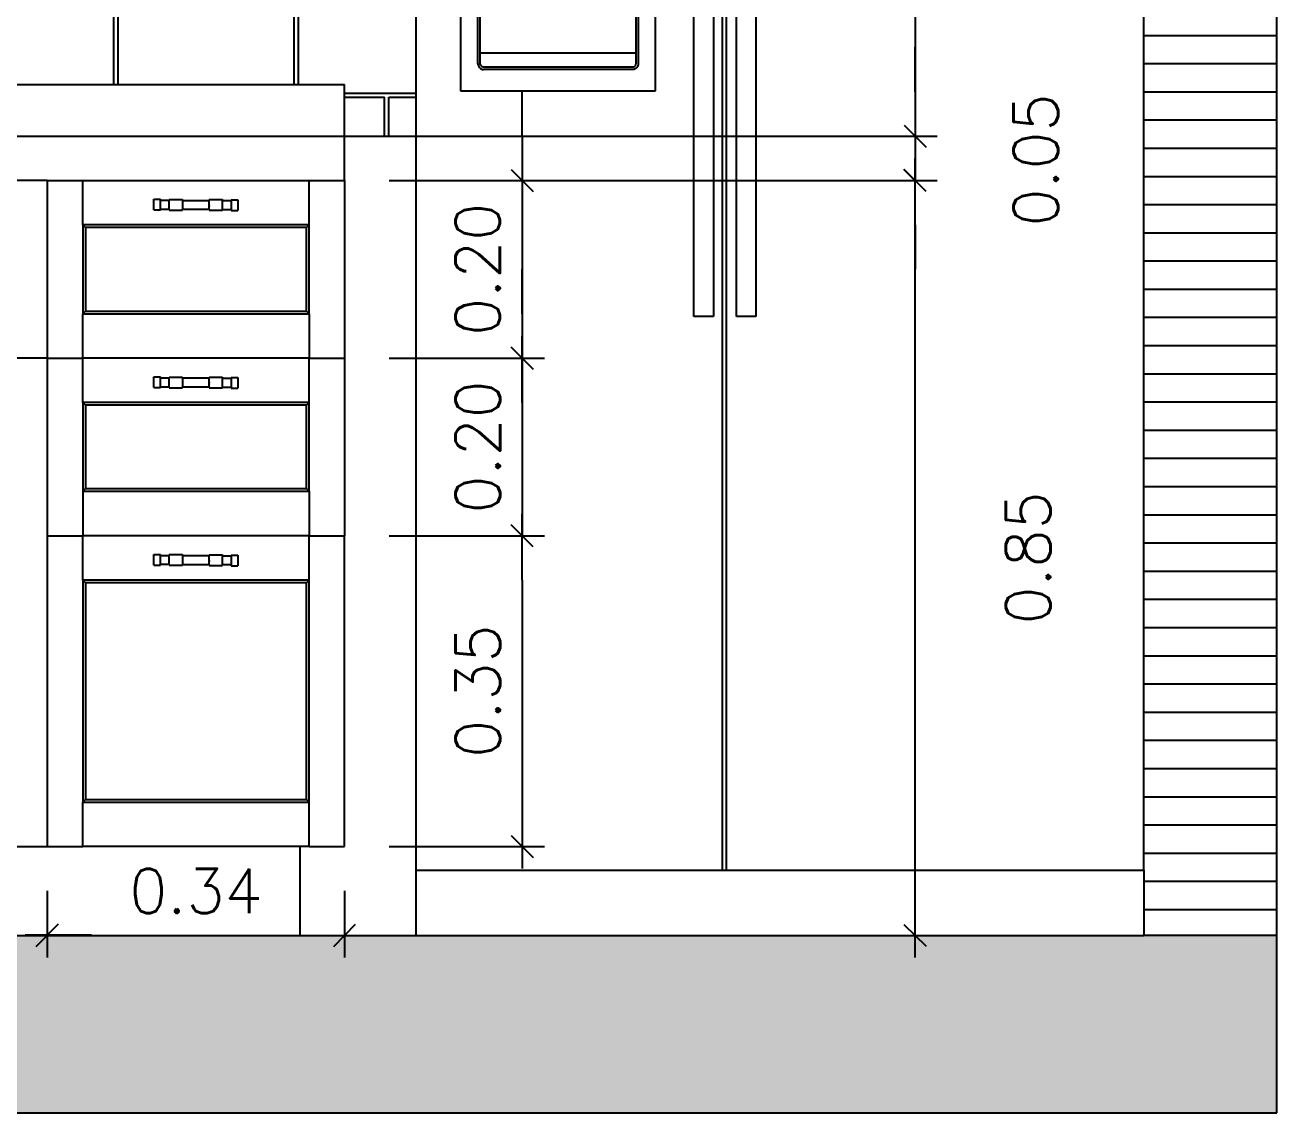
# Model space of a CAD drawing. Header units: millimetres. Extents: x 3 to 131, y 46 to 75.
# Drawn here: x 102.498 to 103.908, y 59.484 to 60.709 of the extents above; entities that cross this region are included whole.
import ezdxf

# ---------------------------------------------------------------- set-up
doc = ezdxf.new("R2010")
doc.units = ezdxf.units.MM
doc.header["$LTSCALE"] = 0.5
for name, color, linetype in [('MUEBLE FIJO', 8, 'Continuous'), ('pared', 5, 'Continuous'), ('Paredes', 5, 'Continuous')]:
    doc.layers.add(name, color=color, linetype=linetype)
doc.styles.add('ROMANS', font='romans.shx')
doc.dimstyles.new('DIM 25', dxfattribs={"dimscale": 0, "dimtxt": 0.05, "dimasz": 0.05, "dimexe": 0.025, "dimexo": 0.05, "dimgap": 0.025, "dimtad": 1, "dimzin": 0, "dimdsep": 46, "dimtxsty": 'ROMANS', "dimblk": 'COTA', "dimcen": 0.025, "dimdle": 0.075, "dimclrd": 1, "dimclre": 1, "dimclrt": 3, "dimaunit": 1, "dimadec": 0, "dimazin": 0, "dimtfac": 0.75, "dimtix": 1, "dimtmove": 2, "dimatfit": 3, "dimfxl": 0.075, "dimtvp": 1.5, "dimtolj": 1, "dimtzin": 0, "dimarcsym": 0})

# ---------------------------------------------------------------- blocks, each defined once
blk = doc.blocks.new('Refri')
at = {"color": 8}
for p, q in [((0, 1.93), (-0.82, 1.93)), ((-0.82, 1.93), (-0.82, 1.87)), ((0, 1.87), (0, 1.93)), ((-0.4747, 1.87), (-0.82, 1.87)), ((-0.82, 1.87), (-0.82, 0.0735)), ((-0.4701, 1.87), (-0.4747, 1.87)), ((-0.4747, 1.87), (-0.4747, 0.0735)), ((0, 1.87), (-0.4701, 1.87)), ((-0.4701, 0.0735), (-0.4701, 1.87)), ((-0.7696, 1.3745), (-0.7696, 0.951)), ((-0.5499, 1.3745), (-0.7696, 1.3745)), ((-0.5499, 0.951), (-0.5499, 1.3745)), ((-0.7502, 1.3436), (-0.75, 1.3446)), ((-0.7502, 1.3425), (-0.7502, 1.3436)), ((-0.7502, 1.3425), (-0.7502, 0.983)), ((-0.75, 1.3446), (-0.7497, 1.3456)), ((-0.7497, 1.3456), (-0.7494, 1.3465)), ((-0.7494, 1.3465), (-0.7489, 1.3474)), ((-0.7489, 1.3474), (-0.7483, 1.3481)), ((-0.7483, 1.3481), (-0.7477, 1.3488)), ((-0.7477, 1.3438), (-0.7478, 1.3432)), ((-0.7478, 1.3432), (-0.7478, 1.3424)), ((-0.7478, 1.3424), (-0.7478, 1.231)), ((-0.7477, 1.3488), (-0.747, 1.3494)), ((-0.7475, 1.3444), (-0.7477, 1.3438)), ((-0.7473, 1.345), (-0.7475, 1.3444)), ((-0.747, 1.3455), (-0.7473, 1.345)), ((-0.747, 1.3494), (-0.7463, 1.3499)), ((-0.7466, 1.346), (-0.747, 1.3455)), ((-0.7462, 1.3464), (-0.7466, 1.346)), ((-0.7463, 1.3499), (-0.7455, 1.3502)), ((-0.7458, 1.3468), (-0.7462, 1.3464)), ((-0.7453, 1.3471), (-0.7458, 1.3468)), ((-0.7455, 1.3502), (-0.7447, 1.3504)), ((-0.7448, 1.3473), (-0.7453, 1.3471)), ((-0.7443, 1.3474), (-0.7448, 1.3473)), ((-0.7447, 1.3504), (-0.7438, 1.3505)), ((-0.7437, 1.3475), (-0.7443, 1.3474)), ((-0.5749, 1.3505), (-0.7438, 1.3505)), ((-0.575, 1.3475), (-0.7437, 1.3475)), ((-0.5776, 1.3403), (-0.742, 1.3403)), ((-0.742, 1.3403), (-0.742, 1.2381)), ((-0.5776, 1.2381), (-0.5776, 1.3403)), ((-0.5745, 1.3474), (-0.575, 1.3475)), ((-0.5742, 1.3504), (-0.5749, 1.3505)), ((-0.5741, 1.3473), (-0.5745, 1.3474)), ((-0.5735, 1.3502), (-0.5742, 1.3504)), ((-0.5737, 1.3472), (-0.5741, 1.3473)), ((-0.5733, 1.3469), (-0.5737, 1.3472)), ((-0.5728, 1.3499), (-0.5735, 1.3502)), ((-0.573, 1.3467), (-0.5733, 1.3469)), ((-0.5727, 1.3463), (-0.573, 1.3467)), ((-0.5721, 1.3495), (-0.5728, 1.3499)), ((-0.5724, 1.3459), (-0.5727, 1.3463)), ((-0.5722, 1.3455), (-0.5724, 1.3459)), ((-0.572, 1.3451), (-0.5722, 1.3455)), ((-0.5715, 1.349), (-0.5721, 1.3495)), ((-0.5719, 1.3446), (-0.572, 1.3451)), ((-0.5718, 1.3441), (-0.5719, 1.3446)), ((-0.5718, 1.3435), (-0.5718, 1.3441)), ((-0.5718, 1.231), (-0.5718, 1.3435)), ((-0.571, 1.3484), (-0.5715, 1.349)), ((-0.5705, 1.3478), (-0.571, 1.3484)), ((-0.5701, 1.347), (-0.5705, 1.3478)), ((-0.5698, 1.3462), (-0.5701, 1.347)), ((-0.5695, 1.3453), (-0.5698, 1.3462)), ((-0.5694, 1.3445), (-0.5695, 1.3453)), ((-0.5693, 1.3436), (-0.5694, 1.3445)), ((-0.5693, 1.3436), (-0.5693, 0.982)), ((-0.4845, 1.3259), (-0.5068, 1.3259)), ((-0.5068, 0.6969), (-0.5068, 1.3259)), ((-0.4845, 1.3259), (-0.4845, 0.6969)), ((-0.437, 1.3259), (-0.4588, 1.3259)), ((-0.4588, 0.6969), (-0.4588, 1.3259)), ((-0.437, 1.3259), (-0.437, 0.6969)), ((-0.7478, 1.231), (-0.7478, 0.9936)), ((-0.7478, 1.231), (-0.6753, 1.231)), ((-0.742, 1.2381), (-0.5776, 1.2381)), ((-0.6753, 1.231), (-0.6753, 1.1367)), ((-0.6753, 1.231), (-0.6357, 1.231)), ((-0.6357, 1.1367), (-0.6357, 1.231)), ((-0.6357, 1.231), (-0.5718, 1.231)), ((-0.5718, 0.9936), (-0.5718, 1.231)), ((-0.6753, 1.1367), (-0.6648, 1.1367)), ((-0.6648, 1.1367), (-0.6648, 1.1158)), ((-0.6648, 1.1367), (-0.6463, 1.1367)), ((-0.6463, 1.1367), (-0.6463, 1.1158)), ((-0.6463, 1.1367), (-0.6357, 1.1367)), ((-0.6463, 1.1158), (-0.6648, 1.1158)), ((-0.7478, 0.9936), (-0.7478, 0.9831)), ((-0.7478, 0.9936), (-0.5718, 0.9936)), ((-0.5718, 0.9821), (-0.5718, 0.9936)), ((-0.7502, 0.983), (-0.7502, 0.982)), ((-0.7502, 0.982), (-0.75, 0.9809)), ((-0.75, 0.9809), (-0.7497, 0.98)), ((-0.7497, 0.98), (-0.7494, 0.979)), ((-0.7494, 0.979), (-0.7489, 0.9782)), ((-0.7489, 0.9782), (-0.7483, 0.9774)), ((-0.7483, 0.9774), (-0.7477, 0.9767)), ((-0.7478, 0.9831), (-0.7478, 0.9823)), ((-0.7478, 0.9823), (-0.7477, 0.9817)), ((-0.7477, 0.9817), (-0.7475, 0.9811)), ((-0.7477, 0.9767), (-0.747, 0.9761)), ((-0.7475, 0.9811), (-0.7473, 0.9805)), ((-0.7473, 0.9805), (-0.747, 0.98)), ((-0.747, 0.98), (-0.7466, 0.9795)), ((-0.747, 0.9761), (-0.7463, 0.9757)), ((-0.7466, 0.9795), (-0.7462, 0.9791)), ((-0.7463, 0.9757), (-0.7455, 0.9753)), ((-0.7462, 0.9791), (-0.7458, 0.9787)), ((-0.7458, 0.9787), (-0.7453, 0.9784)), ((-0.7455, 0.9753), (-0.7447, 0.9751)), ((-0.7453, 0.9784), (-0.7448, 0.9782)), ((-0.7448, 0.9782), (-0.7443, 0.9781)), ((-0.7447, 0.9751), (-0.7438, 0.975)), ((-0.7443, 0.9781), (-0.7437, 0.9781)), ((-0.5749, 0.975), (-0.7438, 0.975)), ((-0.7437, 0.9781), (-0.575, 0.9781)), ((-0.575, 0.9781), (-0.5745, 0.9781)), ((-0.5742, 0.9751), (-0.5749, 0.975)), ((-0.5745, 0.9781), (-0.5741, 0.9782)), ((-0.5735, 0.9753), (-0.5742, 0.9751)), ((-0.5741, 0.9782), (-0.5737, 0.9784)), ((-0.5737, 0.9784), (-0.5733, 0.9786)), ((-0.5728, 0.9756), (-0.5735, 0.9753)), ((-0.5733, 0.9786), (-0.573, 0.9789)), ((-0.573, 0.9789), (-0.5727, 0.9792)), ((-0.5721, 0.976), (-0.5728, 0.9756)), ((-0.5727, 0.9792), (-0.5724, 0.9796)), ((-0.5724, 0.9796), (-0.5722, 0.98)), ((-0.5722, 0.98), (-0.572, 0.9805)), ((-0.5715, 0.9765), (-0.5721, 0.976)), ((-0.572, 0.9805), (-0.5719, 0.9809)), ((-0.5719, 0.9809), (-0.5718, 0.9814)), ((-0.5718, 0.9814), (-0.5718, 0.9821)), ((-0.571, 0.9771), (-0.5715, 0.9765)), ((-0.5705, 0.9778), (-0.571, 0.9771)), ((-0.5701, 0.9785), (-0.5705, 0.9778)), ((-0.5698, 0.9793), (-0.5701, 0.9785)), ((-0.5695, 0.9802), (-0.5698, 0.9793)), ((-0.5694, 0.9811), (-0.5695, 0.9802)), ((-0.5693, 0.982), (-0.5694, 0.9811)), ((-0.7696, 0.951), (-0.5499, 0.951)), ((-0.82, 0.8998), (-0.82, 0.8993)), ((-0.82, 0.899), (-0.82, 0.8985)), ((-0.4845, 0.6969), (-0.5068, 0.6969)), ((-0.437, 0.6969), (-0.4588, 0.6969)), ((-0.82, 0.0735), (-0.4747, 0.0735)), ((-0.4747, 0.0735), (-0.4701, 0.0735)), ((-0.4701, 0.0735), (0, 0.0735))]:
    blk.add_line(p, q, dxfattribs=at)
blk = doc.blocks.new('COTA')
at = {"color": 4}
blk.add_line((-0.247, -0.249), (0.247, 0.249), dxfattribs=at)
at = {"color": 1}
blk.add_line((-1.001, -0.001), (0.495, -0.001), dxfattribs=at)
blk = doc.blocks.new('*D168')
at = {"layer": 'DEFPOINTS', "color": 1, "lineweight": -2, "ltscale": 0.5, "transparency": 16777216}
for p, q in [((103.5008, 60.634), (103.5008, 60.684)), ((103.0334, 60.584), (103.5258, 60.584)), ((103.5008, 60.584), (103.5008, 60.534)), ((103.0384, 60.534), (103.5258, 60.534)), ((103.5008, 60.484), (103.5008, 60.434))]:
    blk.add_line(p, q, dxfattribs=at)
at = {"layer": 'DEFPOINTS', "color": 0, "ltscale": 0.5, "transparency": 16777216}
for p in [(102.9834, 60.584), (102.9884, 60.534), (103.5008, 60.534)]:
    blk.add_point(p, dxfattribs=at)
at = {"layer": 'DEFPOINTS', "color": 1, "lineweight": -2, "ltscale": 0.5, "transparency": 16777216, "xscale": 0.05, "yscale": 0.05, "zscale": 0.05}
for p, rotation in [((103.5008, 60.584), 270), ((103.5008, 60.534), 90)]:
    blk.add_blockref('COTA', p, dxfattribs=dict(at, rotation=rotation))
at = {"layer": 'DEFPOINTS', "color": 3, "ltscale": 0.5, "transparency": 16777216, "insert": (103.6368, 60.5571), "char_height": 0.05, "attachment_point": 5, "rotation": 90, "style": 'ROMANS'}
blk.add_mtext('\\A1;0.05', dxfattribs=at)
blk = doc.blocks.new('*D170')
at = {"layer": 'DEFPOINTS', "color": 1, "lineweight": -2, "ltscale": 0.5, "transparency": 16777216}
for p, q in [((103.0384, 60.534), (103.5257, 60.534)), ((103.5007, 60.484), (103.5007, 59.734)), ((103.0384, 59.684), (103.5257, 59.684))]:
    blk.add_line(p, q, dxfattribs=at)
at = {"layer": 'DEFPOINTS', "color": 0, "ltscale": 0.5, "transparency": 16777216}
for p in [(102.9884, 60.534), (102.9884, 59.684), (103.5007, 59.684)]:
    blk.add_point(p, dxfattribs=at)
at = {"layer": 'DEFPOINTS', "color": 1, "lineweight": -2, "ltscale": 0.5, "transparency": 16777216, "xscale": 0.05, "yscale": 0.05, "zscale": 0.05}
for p, rotation in [((103.5007, 60.534), 90), ((103.5007, 59.684), 270)]:
    blk.add_blockref('COTA', p, dxfattribs=dict(at, rotation=rotation))
at = {"layer": 'DEFPOINTS', "color": 3, "ltscale": 0.5, "transparency": 16777216, "insert": (103.6282, 60.109), "char_height": 0.05, "attachment_point": 5, "rotation": 90, "style": 'ROMANS'}
blk.add_mtext('\\A1;0.85', dxfattribs=at)
blk = doc.blocks.new('*D171')
at = {"layer": 'DEFPOINTS', "color": 1, "lineweight": -2, "ltscale": 0.5, "transparency": 16777216}
for p, q in [((102.5734, 61.034), (103.5258, 61.034)), ((103.5008, 60.984), (103.5008, 60.634)), ((102.5734, 60.584), (103.5258, 60.584))]:
    blk.add_line(p, q, dxfattribs=at)
at = {"layer": 'DEFPOINTS', "color": 0, "ltscale": 0.5, "transparency": 16777216}
for p in [(102.5234, 61.034), (102.5234, 60.584), (103.5008, 60.584)]:
    blk.add_point(p, dxfattribs=at)
at = {"layer": 'DEFPOINTS', "color": 1, "lineweight": -2, "ltscale": 0.5, "transparency": 16777216, "xscale": 0.05, "yscale": 0.05, "zscale": 0.05}
for p, rotation in [((103.5008, 61.034), 90), ((103.5008, 60.584), 270)]:
    blk.add_blockref('COTA', p, dxfattribs=dict(at, rotation=rotation))
at = {"layer": 'DEFPOINTS', "color": 3, "ltscale": 0.5, "transparency": 16777216, "insert": (103.6238, 60.809), "char_height": 0.05, "attachment_point": 5, "rotation": 90, "style": 'ROMANS'}
blk.add_mtext('\\A1;0.45', dxfattribs=at)
blk = doc.blocks.new('*D172')
at = {"layer": 'DEFPOINTS', "color": 1, "lineweight": -2, "ltscale": 0.5, "transparency": 16777216}
for p, q in [((103.0583, 60.584), (103.0583, 60.634)), ((102.9084, 60.534), (103.0833, 60.534)), ((103.0583, 60.534), (103.0583, 60.334)), ((102.9084, 60.334), (103.0833, 60.334)), ((103.0583, 60.284), (103.0583, 60.234))]:
    blk.add_line(p, q, dxfattribs=at)
at = {"layer": 'DEFPOINTS', "color": 0, "ltscale": 0.5, "transparency": 16777216}
for p in [(102.8584, 60.534), (102.8584, 60.334), (103.0583, 60.334)]:
    blk.add_point(p, dxfattribs=at)
at = {"layer": 'DEFPOINTS', "color": 1, "lineweight": -2, "ltscale": 0.5, "transparency": 16777216, "xscale": 0.05, "yscale": 0.05, "zscale": 0.05}
for p, rotation in [((103.0583, 60.534), 270), ((103.0583, 60.334), 90)]:
    blk.add_blockref('COTA', p, dxfattribs=dict(at, rotation=rotation))
at = {"layer": 'DEFPOINTS', "color": 3, "ltscale": 0.5, "transparency": 16777216, "insert": (103.0083, 60.434), "char_height": 0.05, "attachment_point": 5, "rotation": 90, "style": 'ROMANS'}
blk.add_mtext('\\A1;0.20', dxfattribs=at)
blk = doc.blocks.new('*D173')
at = {"layer": 'DEFPOINTS', "color": 1, "lineweight": -2, "ltscale": 0.5, "transparency": 16777216}
for p, q in [((103.0584, 60.384), (103.0584, 60.434)), ((102.9084, 60.334), (103.0834, 60.334)), ((103.0584, 60.334), (103.0584, 60.134)), ((102.9084, 60.134), (103.0834, 60.134)), ((103.0584, 60.084), (103.0584, 60.034))]:
    blk.add_line(p, q, dxfattribs=at)
at = {"layer": 'DEFPOINTS', "color": 0, "ltscale": 0.5, "transparency": 16777216}
for p in [(102.8584, 60.334), (102.8584, 60.134), (103.0584, 60.134)]:
    blk.add_point(p, dxfattribs=at)
at = {"layer": 'DEFPOINTS', "color": 1, "lineweight": -2, "ltscale": 0.5, "transparency": 16777216, "xscale": 0.05, "yscale": 0.05, "zscale": 0.05}
for p, rotation in [((103.0584, 60.334), 270), ((103.0584, 60.134), 90)]:
    blk.add_blockref('COTA', p, dxfattribs=dict(at, rotation=rotation))
at = {"layer": 'DEFPOINTS', "color": 3, "ltscale": 0.5, "transparency": 16777216, "insert": (103.0084, 60.234), "char_height": 0.05, "attachment_point": 5, "rotation": 90, "style": 'ROMANS'}
blk.add_mtext('\\A1;0.20', dxfattribs=at)
blk = doc.blocks.new('*D174')
at = {"layer": 'DEFPOINTS', "color": 1, "lineweight": -2, "ltscale": 0.5, "transparency": 16777216}
for p, q in [((102.9084, 60.134), (103.0834, 60.134)), ((103.0584, 60.084), (103.0584, 59.834)), ((102.9084, 59.784), (103.0834, 59.784))]:
    blk.add_line(p, q, dxfattribs=at)
at = {"layer": 'DEFPOINTS', "color": 0, "ltscale": 0.5, "transparency": 16777216}
for p in [(102.8584, 60.134), (102.8584, 59.784), (103.0584, 59.784)]:
    blk.add_point(p, dxfattribs=at)
at = {"layer": 'DEFPOINTS', "color": 1, "lineweight": -2, "ltscale": 0.5, "transparency": 16777216, "xscale": 0.05, "yscale": 0.05, "zscale": 0.05}
for p, rotation in [((103.0584, 60.134), 90), ((103.0584, 59.784), 270)]:
    blk.add_blockref('COTA', p, dxfattribs=dict(at, rotation=rotation))
at = {"layer": 'DEFPOINTS', "color": 3, "ltscale": 0.5, "transparency": 16777216, "insert": (103.0084, 59.959), "char_height": 0.05, "attachment_point": 5, "rotation": 90, "style": 'ROMANS'}
blk.add_mtext('\\A1;0.35', dxfattribs=at)
blk = doc.blocks.new('*D175')
at = {"layer": 'DEFPOINTS', "color": 1, "lineweight": -2, "ltscale": 0.5, "transparency": 16777216}
for p, q in [((102.5234, 59.734), (102.5234, 59.659)), ((102.8584, 59.734), (102.8584, 59.659)), ((102.5734, 59.684), (102.8084, 59.684))]:
    blk.add_line(p, q, dxfattribs=at)
at = {"layer": 'DEFPOINTS', "color": 0, "ltscale": 0.5, "transparency": 16777216}
for p in [(102.5234, 59.784), (102.8584, 59.784), (102.8584, 59.684)]:
    blk.add_point(p, dxfattribs=at)
at = {"layer": 'DEFPOINTS', "color": 1, "lineweight": -2, "ltscale": 0.5, "transparency": 16777216, "xscale": 0.05, "yscale": 0.05, "zscale": 0.05, "rotation": 180}
blk.add_blockref('COTA', (102.5234, 59.684), dxfattribs=at)
at = {"layer": 'DEFPOINTS', "color": 1, "lineweight": -2, "ltscale": 0.5, "transparency": 16777216, "xscale": 0.05, "yscale": 0.05, "zscale": 0.05}
blk.add_blockref('COTA', (102.8584, 59.684), dxfattribs=at)
at = {"layer": 'DEFPOINTS', "color": 3, "ltscale": 0.5, "transparency": 16777216, "insert": (102.6909, 59.734), "char_height": 0.05, "attachment_point": 5, "style": 'ROMANS'}
blk.add_mtext('\\A1;0.34', dxfattribs=at)
blk = doc.blocks.new('*D176')
at = {"layer": 'DEFPOINTS', "color": 1, "lineweight": -2, "ltscale": 0.5, "transparency": 16777216}
for p, q in [((102.1484, 59.734), (102.1484, 59.659)), ((102.5234, 59.734), (102.5234, 59.659)), ((102.4734, 59.684), (102.1984, 59.684))]:
    blk.add_line(p, q, dxfattribs=at)
at = {"layer": 'DEFPOINTS', "color": 0, "ltscale": 0.5, "transparency": 16777216}
for p in [(102.1484, 59.784), (102.5234, 59.784), (102.1484, 59.684)]:
    blk.add_point(p, dxfattribs=at)
at = {"layer": 'DEFPOINTS', "color": 1, "lineweight": -2, "ltscale": 0.5, "transparency": 16777216, "xscale": 0.05, "yscale": 0.05, "zscale": 0.05, "rotation": 180}
blk.add_blockref('COTA', (102.1484, 59.684), dxfattribs=at)
at = {"layer": 'DEFPOINTS', "color": 1, "lineweight": -2, "ltscale": 0.5, "transparency": 16777216, "xscale": 0.05, "yscale": 0.05, "zscale": 0.05}
blk.add_blockref('COTA', (102.5234, 59.684), dxfattribs=at)
at = {"layer": 'DEFPOINTS', "color": 3, "ltscale": 0.5, "transparency": 16777216, "insert": (102.3359, 59.734), "char_height": 0.05, "attachment_point": 5, "style": 'ROMANS'}
blk.add_mtext('\\A1;0.38', dxfattribs=at)

msp = doc.modelspace()

# ---------------------------------------------------------------- hatches: boundary and pattern name
at = {"layer": 'MUEBLE FIJO'}
h = msp.add_hatch(dxfattribs=at)
h.set_pattern_fill('AR-B816C', color=256, scale=0.0005)
h.set_pattern_definition([(0, (102.29838, 61.03402), (0.1016, 0.1016), [0.1984375, -0.0047625]), (0, (102.19678, 61.03878), (0.1016, 0.1016), [0.1984375, -0.0047625]), (90, (102.29838, 61.03402), (-0.1016, 0.1016), [-0.1063625, 0.0968375]), (90, (102.29361, 61.03402), (-0.1016, 0.1016), [-0.1063625, 0.0968375])])
h.paths.add_polyline_path([(103.7584, 62.384), (100.8384, 62.384), (100.8384, 61.634), (101.1384, 61.634), (101.1584, 61.634), (101.1584, 61.584), (101.1585, 61.511), (101.1585, 61.5099), (101.1713, 61.5099), (101.1713, 61.514), (101.1724, 61.5239), (101.1713, 61.5239), (101.1713, 61.5314), (101.1833, 61.5314), (101.1833, 61.5239), (101.1824, 61.514), (101.1833, 61.514), (101.1833, 61.499), (101.1823, 61.469), (101.1824, 61.469), (101.1834, 61.469), (101.1834, 61.454), (101.1825, 61.4442), (101.1835, 61.4442), (101.1835, 61.4367), (101.1715, 61.4367), (101.1715, 61.4442), (101.1725, 61.454), (101.1714, 61.454), (101.1714, 61.4573), (101.1584, 61.4573), (101.1584, 61.364), (101.5268, 61.364), (101.5268, 61.4179), (101.5192, 61.4179), (101.5192, 61.4283), (101.5225, 61.4283), (101.5225, 61.456), (101.5192, 61.456), (101.5192, 61.4664), (101.5268, 61.4664), (101.5268, 61.5663), (101.5192, 61.5663), (101.5192, 61.5744), (101.5225, 61.5794), (101.5225, 61.5972), (101.5218, 61.5985), (101.5225, 61.5978), (101.5225, 61.6074), (101.5231, 61.6084), (101.5225, 61.6054), (101.5225, 61.5978), (101.5225, 61.5794), (101.5225, 61.5744), (101.5542, 61.5744), (101.5575, 61.5744), (101.5575, 61.5663), (101.5499, 61.5663), (101.5499, 61.4664), (101.5575, 61.4664), (101.5575, 61.456), (101.5542, 61.456), (101.5542, 61.4283), (101.5575, 61.4283), (101.5575, 61.4179), (101.5499, 61.4179), (101.5499, 61.364), (102.7468, 61.364), (102.7468, 61.4179), (102.7392, 61.4179), (102.7392, 61.4283), (102.7425, 61.4283), (102.7425, 61.456), (102.7392, 61.456), (102.7392, 61.4664), (102.7468, 61.4664), (102.7468, 61.5663), (102.7392, 61.5663), (102.7392, 61.5744), (102.7425, 61.5794), (102.7425, 61.5972), (102.7418, 61.5985), (102.7425, 61.5978), (102.7425, 61.6074), (102.7431, 61.6084), (102.7425, 61.6054), (102.7425, 61.5978), (102.7425, 61.5794), (102.7425, 61.5744), (102.7742, 61.5744), (102.7775, 61.5744), (102.7775, 61.5663), (102.7699, 61.5663), (102.7699, 61.4664), (102.7775, 61.4664), (102.7775, 61.456), (102.7742, 61.456), (102.7742, 61.4283), (102.7775, 61.4283), (102.7775, 61.4179), (102.7699, 61.4179), (102.7699, 61.364), (102.8584, 61.364), (102.8584, 61.334), (102.7699, 61.334), (102.7699, 61.1907), (102.7775, 61.1907), (102.7775, 61.1803), (102.7742, 61.1803), (102.7742, 61.1523), (102.7775, 61.1523), (102.7775, 61.1419), (102.7699, 61.1419), (102.7699, 61.064), (102.8584, 61.064), (102.8584, 61.034), (102.7699, 61.034), (102.7699, 60.903), (102.7775, 60.903), (102.7775, 60.8926), (102.7742, 60.8926), (102.7742, 60.8649), (102.7775, 60.8649), (102.7775, 60.8545), (102.7699, 60.8545), (102.7699, 60.8018), (102.7775, 60.8018), (102.7775, 60.7936), (102.7742, 60.7886), (102.7742, 60.7709), (102.7769, 60.7662), (102.7775, 60.7626), (102.7769, 60.759), (102.775, 60.7557), (102.7719, 60.7528), (102.7696, 60.7545), (102.7721, 60.7569), (102.7737, 60.7597), (102.7742, 60.7626), (102.7742, 60.7703), (102.7742, 60.7886), (102.7742, 60.7936), (102.7425, 60.7936), (102.7425, 60.7886), (102.7425, 60.7703), (102.7425, 60.7626), (102.7431, 60.7597), (102.7399, 60.759), (102.7392, 60.7626), (102.7399, 60.7662), (102.7425, 60.7709), (102.7425, 60.7886), (102.7425, 60.7936), (102.7392, 60.7936), (102.7392, 60.8018), (102.7468, 60.8018), (102.7468, 60.8545), (102.7392, 60.8545), (102.7392, 60.8649), (102.7425, 60.8649), (102.7425, 60.8926), (102.7392, 60.8926), (102.7392, 60.903), (102.7468, 60.903), (102.7468, 61.034), (102.5234, 61.034), (102.5234, 61.064), (102.7468, 61.064), (102.7468, 61.1419), (102.7392, 61.1419), (102.7392, 61.1523), (102.7425, 61.1523), (102.7425, 61.1803), (102.7392, 61.1803), (102.7392, 61.1907), (102.7468, 61.1907), (102.7468, 61.334), (101.5499, 61.334), (101.5499, 61.1907), (101.5575, 61.1907), (101.5575, 61.1803), (101.5542, 61.1803), (101.5542, 61.1523), (101.5575, 61.1523), (101.5575, 61.1419), (101.5499, 61.1419), (101.5499, 61.064), (101.7734, 61.064), (101.7734, 61.034), (101.5499, 61.034), (101.5499, 60.903), (101.5575, 60.903), (101.5575, 60.8926), (101.5542, 60.8926), (101.5542, 60.8649), (101.5575, 60.8649), (101.5575, 60.8545), (101.5499, 60.8545), (101.5499, 60.8018), (101.5575, 60.8018), (101.5575, 60.7936), (101.5542, 60.7886), (101.5542, 60.7709), (101.5569, 60.7662), (101.5575, 60.7626), (101.5569, 60.759), (101.555, 60.7557), (101.5519, 60.7528), (101.5496, 60.7545), (101.5521, 60.7569), (101.5537, 60.7597), (101.5542, 60.7626), (101.5542, 60.7703), (101.5542, 60.7886), (101.5542, 60.7936), (101.5225, 60.7936), (101.5225, 60.7886), (101.5225, 60.7703), (101.5225, 60.7626), (101.5231, 60.7597), (101.5199, 60.759), (101.5192, 60.7626), (101.5199, 60.7662), (101.5225, 60.7709), (101.5225, 60.7886), (101.5225, 60.7936), (101.5192, 60.7936), (101.5192, 60.8018), (101.5268, 60.8018), (101.5268, 60.8545), (101.5192, 60.8545), (101.5192, 60.8649), (101.5225, 60.8649), (101.5225, 60.8926), (101.5192, 60.8926), (101.5192, 60.903), (101.5268, 60.903), (101.5268, 61.034), (101.1584, 61.034), (101.1384, 61.034), (100.8384, 61.034), (100.8384, 60.7908), (100.9241, 60.7908), (100.9336, 60.7793), (100.9336, 60.7562), (100.9384, 60.7562), (100.9384, 60.6755), (100.9336, 60.6755), (100.9336, 60.642), (102.144, 60.642), (102.144, 60.7808, 1), (102.0621, 60.7808), (102.0621, 60.694), (102.0221, 60.694), (102.0221, 60.7808, -1), (102.1825, 60.7808), (102.1825, 60.642), (102.8584, 60.642), (102.8584, 60.584), (102.9384, 60.584), (102.9384, 61.554), (102.9384, 61.614), (103.7584, 61.614)])
h.paths.add_polyline_path([(101.5542, 61.5972), (101.555, 61.5985), (101.5542, 61.5978)], flags=16)
h.paths.add_polyline_path([(102.7742, 61.5972), (102.775, 61.5985), (102.7742, 61.5978)], flags=16)
at = {"layer": 'pared'}
h = msp.add_hatch(dxfattribs=at)
h.set_pattern_fill('LINE', color=8, scale=0.01)
h.set_pattern_definition([(0, (113.997266, 4.849144), (0, 0.03175), [])])
h.paths.add_polyline_path([(103.7584, 61.614), (103.7584, 61.554), (103.7584, 59.7575), (103.7584, 59.684), (103.9084, 59.684), (103.9084, 62.384), (103.7584, 62.384)])
h.paths.add_polyline_path([(100.6884, 59.684), (100.8384, 59.684), (100.8384, 59.784), (100.8384, 60.534), (100.8384, 60.642), (100.8384, 60.7908), (100.8384, 61.034), (100.8384, 61.634), (100.8384, 62.384), (100.6884, 62.384)])
at = {"layer": 'Paredes', "ltscale": 0.5}
h = msp.add_hatch(color=256, dxfattribs=at)
h.dxf.hatch_style = 1
h.paths.add_polyline_path([(103.9084, 59.484), (103.9084, 59.684), (103.7584, 59.684), (100.8384, 59.684), (100.6884, 59.684), (100.6884, 59.484)])

# ---------------------------------------------------------------- linework, layer by layer
at = {"color": 5}
for p, q in [((103.9084, 59.484), (103.9084, 62.384)), ((103.7584, 59.7575), (103.7584, 61.554)), ((103.7584, 59.7575), (103.7584, 59.684)), ((103.9084, 59.684), (103.7584, 59.684))]:
    msp.add_line(p, q, dxfattribs=at)
at = {"color": 1}
for p, q in [((102.1825, 60.642), (102.8584, 60.642)), ((102.8584, 60.584), (102.8584, 60.642)), ((102.6435, 60.5129), (102.651, 60.5129)), ((102.6435, 60.5009), (102.6435, 60.5129)), ((102.6435, 60.5009), (102.651, 60.5009)), ((102.651, 60.5118), (102.651, 60.5129)), ((102.651, 60.5118), (102.6609, 60.5118)), ((102.651, 60.5018), (102.651, 60.5118)), ((102.651, 60.5018), (102.6609, 60.5018)), ((102.651, 60.5009), (102.651, 60.5018)), ((102.6609, 60.5127), (102.6759, 60.5127)), ((102.6609, 60.5127), (102.6609, 60.5118)), ((102.6609, 60.5018), (102.6609, 60.5118)), ((102.6609, 60.5007), (102.6609, 60.5018)), ((102.6609, 60.5007), (102.6759, 60.5007)), ((102.6759, 60.5127), (102.6759, 60.5116)), ((102.6759, 60.5116), (102.7059, 60.5116)), ((102.6759, 60.5116), (102.6759, 60.5017)), ((102.6759, 60.5017), (102.7059, 60.5017)), ((102.6759, 60.5007), (102.6759, 60.5017)), ((102.7059, 60.5125), (102.7209, 60.5125)), ((102.7059, 60.5125), (102.7059, 60.512)), ((102.7059, 60.512), (102.7059, 60.5116)), ((102.7059, 60.5115), (102.7059, 60.5116)), ((102.7059, 60.5114), (102.7059, 60.5115)), ((102.7059, 60.5111), (102.7059, 60.5114)), ((102.7059, 60.5108), (102.7059, 60.5111)), ((102.7059, 60.5105), (102.7059, 60.5108)), ((102.7059, 60.51), (102.7059, 60.5105)), ((102.7059, 60.51), (102.7059, 60.51)), ((102.7059, 60.5091), (102.7059, 60.51)), ((102.7059, 60.5089), (102.7059, 60.5091)), ((102.7059, 60.5086), (102.7059, 60.5089)), ((102.7059, 60.5077), (102.7059, 60.5086)), ((102.7059, 60.5071), (102.7059, 60.5077)), ((102.7059, 60.5077), (102.7059, 60.5077)), ((102.7059, 60.5064), (102.7059, 60.5071)), ((102.7059, 60.5064), (102.7059, 60.5061)), ((102.7059, 60.5055), (102.7059, 60.5061)), ((102.7059, 60.5051), (102.7059, 60.5055)), ((102.7059, 60.5051), (102.7059, 60.5046)), ((102.7059, 60.504), (102.7059, 60.5046)), ((102.7059, 60.5039), (102.7059, 60.504)), ((102.7059, 60.5032), (102.7059, 60.5039)), ((102.7059, 60.5029), (102.7059, 60.5032)), ((102.7059, 60.5027), (102.7059, 60.5029)), ((102.7059, 60.5022), (102.7059, 60.5027)), ((102.7059, 60.502), (102.7059, 60.5022)), ((102.7059, 60.5018), (102.7059, 60.502)), ((102.7059, 60.5017), (102.7059, 60.5018)), ((102.7059, 60.5016), (102.7059, 60.5018)), ((102.7059, 60.5017), (102.7059, 60.5011)), ((102.7059, 60.5011), (102.7059, 60.5016)), ((102.7059, 60.5006), (102.7059, 60.5011)), ((102.7059, 60.5006), (102.7209, 60.5006)), ((102.7209, 60.5125), (102.7209, 60.5114)), ((102.7209, 60.5114), (102.7307, 60.5114)), ((102.7209, 60.5014), (102.7209, 60.5114)), ((102.7209, 60.5014), (102.7307, 60.5014)), ((102.7209, 60.5006), (102.7209, 60.5014)), ((102.7307, 60.5121), (102.7382, 60.5121)), ((102.7307, 60.5114), (102.7307, 60.5121)), ((102.7307, 60.5114), (102.7307, 60.5014)), ((102.7307, 60.5014), (102.7307, 60.5001)), ((102.7307, 60.5001), (102.7382, 60.5001)), ((102.7382, 60.5121), (102.7382, 60.5001)), ((102.6435, 60.3129), (102.651, 60.3129)), ((102.6435, 60.3009), (102.6435, 60.3129)), ((102.651, 60.3118), (102.651, 60.3129)), ((102.651, 60.3118), (102.6609, 60.3118)), ((102.651, 60.3018), (102.651, 60.3118)), ((102.6609, 60.3127), (102.6759, 60.3127)), ((102.6609, 60.3127), (102.6609, 60.3118)), ((102.6609, 60.3018), (102.6609, 60.3118)), ((102.6759, 60.3127), (102.6759, 60.3116)), ((102.6759, 60.3116), (102.7059, 60.3116)), ((102.6759, 60.3116), (102.6759, 60.3017)), ((102.7059, 60.3125), (102.7209, 60.3125)), ((102.7059, 60.3125), (102.7059, 60.312)), ((102.7059, 60.312), (102.7059, 60.3116)), ((102.7059, 60.3115), (102.7059, 60.3116)), ((102.7059, 60.3114), (102.7059, 60.3115)), ((102.7059, 60.3111), (102.7059, 60.3114)), ((102.7059, 60.3108), (102.7059, 60.3111)), ((102.7059, 60.3105), (102.7059, 60.3108)), ((102.7059, 60.31), (102.7059, 60.3105)), ((102.7059, 60.31), (102.7059, 60.31)), ((102.7059, 60.3091), (102.7059, 60.31)), ((102.7059, 60.3089), (102.7059, 60.3091)), ((102.7059, 60.3086), (102.7059, 60.3089)), ((102.7059, 60.3077), (102.7059, 60.3086)), ((102.7059, 60.3071), (102.7059, 60.3077)), ((102.7059, 60.3077), (102.7059, 60.3077)), ((102.7059, 60.3064), (102.7059, 60.3071)), ((102.7059, 60.3064), (102.7059, 60.3061)), ((102.7059, 60.3055), (102.7059, 60.3061)), ((102.7059, 60.3051), (102.7059, 60.3055)), ((102.7059, 60.3051), (102.7059, 60.3046)), ((102.7059, 60.304), (102.7059, 60.3046)), ((102.7059, 60.3039), (102.7059, 60.304)), ((102.7059, 60.3032), (102.7059, 60.3039)), ((102.7059, 60.3029), (102.7059, 60.3032)), ((102.7059, 60.3027), (102.7059, 60.3029)), ((102.7059, 60.3022), (102.7059, 60.3027)), ((102.7059, 60.302), (102.7059, 60.3022)), ((102.7209, 60.3125), (102.7209, 60.3114)), ((102.7209, 60.3114), (102.7307, 60.3114)), ((102.7209, 60.3014), (102.7209, 60.3114)), ((102.7307, 60.3121), (102.7382, 60.3121)), ((102.7307, 60.3114), (102.7307, 60.3121)), ((102.7307, 60.3114), (102.7307, 60.3014)), ((102.7382, 60.3121), (102.7382, 60.3001)), ((102.6435, 60.3009), (102.651, 60.3009)), ((102.651, 60.3018), (102.6609, 60.3018)), ((102.651, 60.3009), (102.651, 60.3018)), ((102.6609, 60.3007), (102.6609, 60.3018)), ((102.6609, 60.3007), (102.6759, 60.3007)), ((102.6759, 60.3017), (102.7059, 60.3017)), ((102.6759, 60.3007), (102.6759, 60.3017)), ((102.7059, 60.3018), (102.7059, 60.302)), ((102.7059, 60.3017), (102.7059, 60.3018)), ((102.7059, 60.3016), (102.7059, 60.3018)), ((102.7059, 60.3017), (102.7059, 60.3011)), ((102.7059, 60.3011), (102.7059, 60.3016)), ((102.7059, 60.3006), (102.7059, 60.3011)), ((102.7059, 60.3006), (102.7209, 60.3006)), ((102.7209, 60.3014), (102.7307, 60.3014)), ((102.7209, 60.3006), (102.7209, 60.3014)), ((102.7307, 60.3014), (102.7307, 60.3001)), ((102.7307, 60.3001), (102.7382, 60.3001)), ((102.6435, 60.1129), (102.651, 60.1129)), ((102.6435, 60.1009), (102.6435, 60.1129)), ((102.651, 60.1118), (102.651, 60.1129)), ((102.651, 60.1118), (102.6609, 60.1118)), ((102.651, 60.1018), (102.651, 60.1118)), ((102.6609, 60.1127), (102.6759, 60.1127)), ((102.6609, 60.1127), (102.6609, 60.1118)), ((102.6609, 60.1018), (102.6609, 60.1118)), ((102.6759, 60.1127), (102.6759, 60.1116)), ((102.6759, 60.1116), (102.7059, 60.1116)), ((102.6759, 60.1116), (102.6759, 60.1017)), ((102.7059, 60.1125), (102.7209, 60.1125)), ((102.7059, 60.1125), (102.7059, 60.112)), ((102.7059, 60.112), (102.7059, 60.1116)), ((102.7059, 60.1115), (102.7059, 60.1116)), ((102.7059, 60.1114), (102.7059, 60.1115)), ((102.7059, 60.1111), (102.7059, 60.1114)), ((102.7059, 60.1108), (102.7059, 60.1111)), ((102.7059, 60.1105), (102.7059, 60.1108)), ((102.7059, 60.11), (102.7059, 60.1105)), ((102.7059, 60.11), (102.7059, 60.11)), ((102.7059, 60.1091), (102.7059, 60.11)), ((102.7059, 60.1089), (102.7059, 60.1091)), ((102.7059, 60.1086), (102.7059, 60.1089)), ((102.7059, 60.1077), (102.7059, 60.1086)), ((102.7059, 60.1071), (102.7059, 60.1077)), ((102.7059, 60.1077), (102.7059, 60.1077)), ((102.7059, 60.1064), (102.7059, 60.1071)), ((102.7059, 60.1064), (102.7059, 60.1061)), ((102.7059, 60.1055), (102.7059, 60.1061)), ((102.7059, 60.1051), (102.7059, 60.1055)), ((102.7059, 60.1051), (102.7059, 60.1046)), ((102.7209, 60.1125), (102.7209, 60.1114)), ((102.7209, 60.1114), (102.7307, 60.1114)), ((102.7209, 60.1014), (102.7209, 60.1114)), ((102.7307, 60.1121), (102.7382, 60.1121)), ((102.7307, 60.1114), (102.7307, 60.1121)), ((102.7307, 60.1114), (102.7307, 60.1014)), ((102.7382, 60.1121), (102.7382, 60.1001)), ((102.6435, 60.1009), (102.651, 60.1009)), ((102.651, 60.1018), (102.6609, 60.1018)), ((102.651, 60.1009), (102.651, 60.1018)), ((102.6609, 60.1007), (102.6609, 60.1018)), ((102.6609, 60.1007), (102.6759, 60.1007)), ((102.6759, 60.1017), (102.7059, 60.1017)), ((102.6759, 60.1007), (102.6759, 60.1017)), ((102.7059, 60.104), (102.7059, 60.1046)), ((102.7059, 60.1039), (102.7059, 60.104)), ((102.7059, 60.1032), (102.7059, 60.1039)), ((102.7059, 60.1029), (102.7059, 60.1032)), ((102.7059, 60.1027), (102.7059, 60.1029)), ((102.7059, 60.1022), (102.7059, 60.1027)), ((102.7059, 60.102), (102.7059, 60.1022)), ((102.7059, 60.1018), (102.7059, 60.102)), ((102.7059, 60.1017), (102.7059, 60.1018)), ((102.7059, 60.1016), (102.7059, 60.1018)), ((102.7059, 60.1017), (102.7059, 60.1011)), ((102.7059, 60.1011), (102.7059, 60.1016)), ((102.7059, 60.1006), (102.7059, 60.1011)), ((102.7059, 60.1006), (102.7209, 60.1006)), ((102.7209, 60.1014), (102.7307, 60.1014)), ((102.7209, 60.1006), (102.7209, 60.1014)), ((102.7307, 60.1014), (102.7307, 60.1001)), ((102.7307, 60.1001), (102.7382, 60.1001)), ((102.8084, 59.684), (102.8084, 59.784))]:
    msp.add_line(p, q, dxfattribs=at)
at = {"color": 3}
for p, q in [((101.8031, 60.584), (102.8584, 60.584)), ((102.8584, 60.534), (102.8584, 60.584)), ((102.5234, 60.534), (102.4834, 60.534)), ((102.5234, 60.534), (102.5634, 60.534)), ((102.5634, 60.534), (102.8184, 60.534)), ((102.8184, 60.534), (102.8584, 60.534))]:
    msp.add_line(p, q, dxfattribs=at)
at = {"color": 2}
for p, q in [((102.5234, 60.534), (102.5234, 60.334)), ((102.5634, 60.484), (102.5634, 60.534)), ((102.8184, 60.484), (102.8184, 60.534)), ((102.8584, 60.534), (102.8584, 60.334)), ((102.8184, 60.484), (102.5634, 60.484)), ((102.5634, 60.484), (102.5634, 60.384)), ((102.8184, 60.384), (102.8184, 60.484)), ((102.5634, 60.384), (102.8184, 60.384)), ((102.5634, 60.334), (102.5634, 60.384)), ((102.8184, 60.384), (102.8184, 60.334)), ((102.5234, 60.334), (102.4834, 60.334)), ((102.5234, 60.334), (102.5634, 60.334)), ((102.5234, 60.334), (102.5234, 60.134)), ((102.8184, 60.334), (102.5634, 60.334)), ((102.5634, 60.284), (102.5634, 60.334)), ((102.8184, 60.334), (102.8584, 60.334)), ((102.8184, 60.284), (102.8184, 60.334)), ((102.8584, 60.334), (102.8584, 60.134)), ((102.8184, 60.284), (102.5634, 60.284)), ((102.5634, 60.284), (102.5634, 60.184)), ((102.8184, 60.184), (102.8184, 60.284)), ((102.5634, 60.184), (102.5634, 60.134)), ((102.5634, 60.184), (102.8184, 60.184)), ((102.8184, 60.184), (102.8184, 60.134)), ((102.5234, 60.134), (102.5634, 60.134)), ((102.5234, 60.134), (102.5234, 59.784)), ((102.8184, 60.134), (102.5634, 60.134)), ((102.5634, 60.084), (102.5634, 60.134)), ((102.8184, 60.134), (102.8584, 60.134)), ((102.8184, 60.084), (102.8184, 60.134)), ((102.8584, 59.784), (102.8584, 60.134)), ((102.8184, 60.084), (102.5634, 60.084)), ((102.5634, 60.084), (102.5634, 59.834)), ((102.8184, 59.834), (102.8184, 60.084)), ((102.5634, 59.834), (102.8184, 59.834)), ((102.5634, 59.784), (102.5634, 59.834)), ((102.8184, 59.784), (102.8184, 59.834)), ((102.4834, 59.784), (102.5234, 59.784)), ((102.5234, 59.784), (102.5634, 59.784)), ((102.8084, 59.784), (102.5634, 59.784)), ((102.8184, 59.784), (102.8084, 59.784)), ((102.8184, 59.784), (102.8584, 59.784))]:
    msp.add_line(p, q, dxfattribs=at)
at = {"color": 8}
for p, q in [((102.5664, 60.481), (102.5634, 60.484)), ((102.8154, 60.481), (102.5664, 60.481)), ((102.5664, 60.481), (102.5664, 60.387)), ((102.8154, 60.481), (102.8184, 60.484)), ((102.8154, 60.387), (102.8154, 60.481)), ((102.5664, 60.387), (102.5634, 60.384)), ((102.5664, 60.387), (102.8154, 60.387)), ((102.8154, 60.387), (102.8184, 60.384)), ((102.5664, 60.281), (102.5634, 60.284)), ((102.8154, 60.281), (102.5664, 60.281)), ((102.5664, 60.281), (102.5664, 60.187)), ((102.8154, 60.281), (102.8184, 60.284)), ((102.8154, 60.187), (102.8154, 60.281)), ((102.5664, 60.187), (102.5634, 60.184)), ((102.5664, 60.187), (102.8154, 60.187)), ((102.8154, 60.187), (102.8184, 60.184)), ((102.5664, 60.081), (102.5634, 60.084)), ((102.8154, 60.081), (102.5664, 60.081)), ((102.5664, 60.081), (102.5664, 59.837)), ((102.8154, 60.081), (102.8184, 60.084)), ((102.8154, 59.837), (102.8154, 60.081)), ((102.5664, 59.837), (102.5634, 59.834)), ((102.5664, 59.837), (102.8154, 59.837)), ((102.8154, 59.837), (102.8184, 59.834))]:
    msp.add_line(p, q, dxfattribs=at)
at = {"layer": 'DEFPOINTS', "color": 8, "ltscale": 0.5}
msp.add_line((102.9384, 59.7575), (102.9384, 59.684), dxfattribs=at)
at = {"layer": 'DEFPOINTS', "color": 5, "ltscale": 0.5}
for p, q in [((100.8384, 59.684), (103.7584, 59.684)), ((100.6884, 59.484), (103.9084, 59.484))]:
    msp.add_line(p, q, dxfattribs=at)

# ---------------------------------------------------------------- block references
at = {"layer": 'DEFPOINTS', "color": 5}
msp.add_blockref('Refri', (103.7584, 59.684), dxfattribs=at)

# ---------------------------------------------------------------- dimensions: what is measured, and where the dimension line sits
at = {"layer": 'DEFPOINTS', "color": 5, "ltscale": 0.5}
for base, p1, p2, picture, middle in [((103.5008, 60.584), (102.5234, 61.034), (102.5234, 60.584), '*D171', (103.6238, 60.809)), ((103.5008, 60.534), (102.9834, 60.584), (102.9884, 60.534), '*D168', (103.6368, 60.5571)), ((103.5007, 59.684), (102.9884, 60.534), (102.9884, 59.684), '*D170', (103.6282, 60.109))]:
    dim = msp.add_linear_dim(base=base, p1=p1, p2=p2, angle=90, dimstyle='DIM 25', override={"dimscale": 1}, dxfattribs=at)
    dim.commit()
    dim.dimension.update_dxf_attribs({"geometry": picture, "text_midpoint": middle, "dimtype": 160})
for base, p1, p2, picture, middle in [((103.0583, 60.334), (102.8584, 60.534), (102.8584, 60.334), '*D172', (103.0083, 60.434)), ((103.0584, 60.134), (102.8584, 60.334), (102.8584, 60.134), '*D173', (103.0084, 60.234)), ((103.0584, 59.784), (102.8584, 60.134), (102.8584, 59.784), '*D174', (103.0084, 59.959))]:
    dim = msp.add_linear_dim(base=base, p1=p1, p2=p2, angle=90, dimstyle='DIM 25', override={"dimscale": 1}, dxfattribs=at)
    dim.commit()
    dim.dimension.update_dxf_attribs({"geometry": picture, "text_midpoint": middle})
for base, p2, picture, middle in [((102.1483767873, 59.6840200087), (102.1483767873, 59.7840200087), '*D176', (102.3358767873, 59.7340200087)), ((102.8583767873, 59.6840200087), (102.8583767873, 59.7840200087), '*D175', (102.6908767873, 59.7340200087))]:
    dim = msp.add_linear_dim(base=base, p1=(102.5233767873, 59.7840200087), p2=p2, dimstyle='DIM 25', override={"dimscale": 1}, dxfattribs=at)
    dim.commit()
    dim.dimension.update_dxf_attribs({"geometry": picture, "text_midpoint": middle})

doc.saveas('drawing.dxf')
